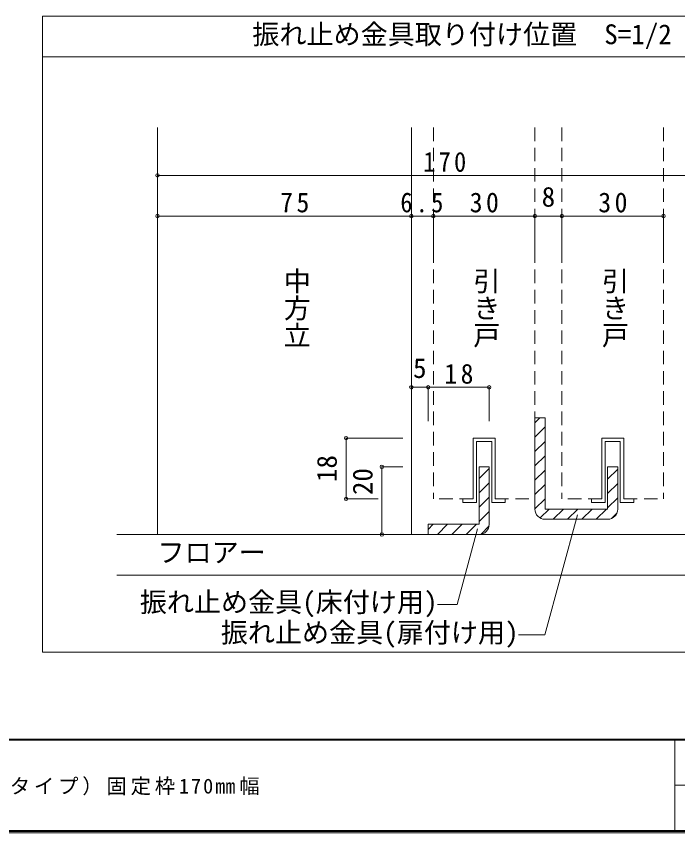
# Model space of a CAD drawing. Units: millimetres on the paper, enlarged 5 times, with parts at other scales. Extents: x -973 to 977, y -718 to 696.
# Drawn here: x -485 to 4, y -701 to -98 of the extents above; entities that cross this region are included whole.
import ezdxf
from ezdxf.enums import TextEntityAlignment as Align

# ---------------------------------------------------------------- set-up
doc = ezdxf.new("R2010")
doc.units = ezdxf.units.MM
doc.header["$LTSCALE"] = 5
doc.header["$PDMODE"] = 32
doc.header["$PDSIZE"] = 2.5
doc.linetypes.add('DASHED2', pattern=[3, 2, -1])
for name, color, linetype, lineweight in [('0-A_文字', 7, 'Continuous', 9), ('1-3_仕上げ', 2, 'Continuous', 9), ('1-4_枠', 3, 'Continuous', 9), ('1-6_扉', 7, 'DASHED2', 9), ('1-7_金物', 7, 'Continuous', 9), ('1-A_文字', 7, 'Continuous', 9), ('1-B_寸法', 7, 'Continuous', 9), ('1-C_ハッチ', 4, 'Continuous', 9), ('F-1_枠', 6, 'Continuous', 9)]:
    doc.layers.add(name, color=color, linetype=linetype, lineweight=lineweight)
doc.layers.add('F-A_文字', color=7, linetype='Continuous')
doc.styles.add('@ＭＳ ゴシック', font='')
doc.styles.add('ＭＳ ゴシック', font='')
doc.styles.get('@ＭＳ ゴシック').set_extended_font_data('@MS Gothic')
doc.styles.get('ＭＳ ゴシック').set_extended_font_data('MS Gothic')

msp = doc.modelspace()

# ---------------------------------------------------------------- linework, layer by layer
at = {"layer": '0-A_文字', "color": 3}
for p, q in [((-465.495, -567.5), (-465.495, -97.5)), ((-465.495, -97.5), (117.005, -97.5)), ((-465.495, -127.5), (117.005, -127.5)), ((-465.495, -567.5), (117.005, -567.5))]:
    msp.add_line(p, q, dxfattribs=at)
at = {"layer": '1-3_仕上げ'}
for p, q in [((-410.548, -480.443), (74.452, -480.443)), ((-410.548, -510.443), (74.452, -510.443))]:
    msp.add_line(p, q, dxfattribs=at)
at = {"layer": '1-4_枠'}
for p, q in [((-380.548, -179.652), (-380.548, -480.443)), ((-193.048, -179.652), (-193.048, -480.443))]:
    msp.add_line(p, q, dxfattribs=at)
at = {"layer": '1-6_扉'}
for p, q in [((-176.798, -179.652), (-176.798, -454.193)), ((-101.798, -179.652), (-101.798, -454.193)), ((-81.798, -179.652), (-81.798, -454.193)), ((-6.798, -179.652), (-6.798, -454.193)), ((-147.423, -454.193), (-147.423, -409.193)), ((-131.173, -409.193), (-147.423, -409.193)), ((-131.173, -409.193), (-131.173, -454.193)), ((-52.423, -454.193), (-52.423, -409.193)), ((-36.173, -409.193), (-52.423, -409.193)), ((-36.173, -409.193), (-36.173, -454.193)), ((-147.424, -454.193), (-176.798, -454.193)), ((-131.173, -454.193), (-101.798, -454.193)), ((-52.424, -454.193), (-81.798, -454.193)), ((-36.173, -454.193), (-6.798, -454.193))]:
    msp.add_line(p, q, dxfattribs=at)
at = {"layer": '1-7_金物', "color": 3}
for p, q in [((-94.298, -394.191), (-101.798, -394.191)), ((-101.798, -394.191), (-101.798, -454.191)), ((-94.298, -394.191), (-94.298, -461.691)), ((-143.048, -430.443), (-135.548, -430.443)), ((-143.048, -430.443), (-143.048, -472.943)), ((-135.548, -472.943), (-135.548, -430.443)), ((-40.548, -430.443), (-48.048, -430.443)), ((-40.548, -430.443), (-40.548, -461.691)), ((-101.798, -461.691), (-101.798, -454.191)), ((-94.298, -469.191), (-48.046, -469.191)), ((-180.548, -472.943), (-180.548, -480.443)), ((-180.548, -472.943), (-143.048, -472.943)), ((-143.048, -480.443), (-180.548, -480.443))]:
    msp.add_line(p, q, dxfattribs=at)
at = {"layer": '1-7_金物'}
for p, q in [((-147.423, -454.193), (-147.423, -409.193)), ((-147.423, -409.193), (-131.173, -409.193)), ((-131.173, -409.193), (-131.173, -454.193)), ((-52.423, -454.193), (-52.423, -409.193)), ((-52.423, -409.193), (-36.173, -409.193)), ((-36.173, -409.193), (-36.173, -454.193)), ((-144.923, -456.693), (-144.923, -411.693)), ((-133.673, -411.693), (-144.923, -411.693)), ((-133.673, -411.693), (-133.673, -456.693)), ((-49.923, -456.693), (-49.923, -411.693)), ((-38.673, -411.693), (-49.923, -411.693)), ((-38.673, -411.693), (-38.673, -456.693)), ((-154.923, -454.193), (-147.423, -454.193)), ((-154.923, -456.693), (-154.923, -454.193)), ((-144.923, -456.693), (-154.923, -456.693)), ((-133.673, -456.693), (-123.673, -456.693)), ((-131.173, -454.193), (-123.673, -454.193)), ((-123.673, -454.193), (-123.673, -456.693)), ((-59.923, -454.193), (-52.423, -454.193)), ((-59.923, -456.693), (-59.923, -454.193)), ((-49.923, -456.693), (-59.923, -456.693)), ((-38.673, -456.693), (-28.673, -456.693)), ((-36.173, -454.193), (-28.673, -454.193)), ((-28.673, -454.193), (-28.673, -456.693))]:
    msp.add_line(p, q, dxfattribs=at)
at = {"layer": '1-7_金物', "color": 4}
for p, q in [((-143.048, -439.149), (-135.548, -431.649)), ((-143.048, -449.755), (-135.548, -442.255)), ((-143.048, -460.362), (-135.548, -452.862)), ((-143.048, -470.968), (-135.548, -463.468)), ((-180.548, -476.649), (-176.842, -472.943)), ((-173.735, -480.443), (-166.235, -472.943)), ((-163.128, -480.443), (-155.629, -472.943)), ((-152.522, -480.443), (-145.022, -472.943)), ((-141.813, -480.341), (-135.648, -474.175))]:
    msp.add_line(p, q, dxfattribs=at)
at = {"layer": '1-7_金物', "color": 3}
msp.add_lwpolyline([(-48.048, -430.443), (-48.048, -461.691), (-94.298, -461.691)], dxfattribs=at)
for centre, start, end in [((-94.298, -461.691), 180, 270), ((-48.046, -461.691), 270, 0), ((-143.048, -472.943), 270, 0)]:
    msp.add_arc(centre, 7.5, start, end, dxfattribs=at)
at = {"layer": '1-A_文字'}
for p, q in [((-70.306, -465.862), (-94.489, -554.637)), ((-144.247, -476.206), (-159.233, -532.137)), ((-173.63, -532.137), (-159.233, -532.137)), ((-113.788, -554.637), (-94.489, -554.637))]:
    msp.add_line(p, q, dxfattribs=at)
at = {"layer": '1-B_寸法', "color": 4}
for p, q in [((-380.548, -215.081), (-380.548, -270.081)), ((-380.548, -215.081), (44.452, -215.081)), ((-193.048, -245.081), (-380.548, -245.081)), ((-176.798, -245.081), (-193.048, -245.081)), ((-193.048, -245.081), (-193.048, -270.081)), ((-101.798, -245.081), (-176.798, -245.081)), ((-176.798, -245.081), (-176.798, -270.081)), ((-81.798, -245.081), (-101.798, -245.081)), ((-101.798, -245.081), (-101.798, -270.081)), ((-6.798, -245.081), (-81.798, -245.081)), ((-81.798, -245.081), (-81.798, -270.081)), ((-6.798, -245.081), (-6.798, -270.081)), ((-180.548, -371.693), (-193.048, -371.693)), ((-193.048, -371.693), (-193.048, -396.693)), ((-135.548, -371.693), (-180.548, -371.693)), ((-180.548, -371.693), (-180.548, -396.693)), ((-135.548, -371.693), (-135.548, -396.693)), ((-241.244, -454.193), (-241.244, -409.193)), ((-241.244, -409.193), (-199.298, -409.193)), ((-214.828, -480.443), (-214.828, -430.443)), ((-214.828, -430.443), (-199.298, -430.443)), ((-241.244, -454.193), (-217.464, -454.193)), ((-214.828, -480.443), (-199.298, -480.443))]:
    msp.add_line(p, q, dxfattribs=at)
at = {"layer": '1-B_寸法'}
for p in [(-380.548, -215.081), (-380.548, -245.081), (-193.048, -245.081), (-176.798, -245.081), (-101.798, -245.081), (-81.798, -245.081), (-6.798, -245.081), (-193.048, -371.693), (-180.548, -371.693), (-135.548, -371.693), (-241.244, -409.193), (-214.828, -430.443), (-241.244, -454.193), (-214.828, -480.443)]:
    msp.add_point(p, dxfattribs=at)
at = {"layer": '1-C_ハッチ'}
for p, q in [((-101.798, -397.901), (-98.088, -394.191)), ((-101.798, -408.508), (-94.298, -401.008)), ((-101.798, -419.114), (-94.298, -411.614)), ((-101.798, -429.721), (-94.298, -422.221)), ((-101.798, -440.327), (-94.298, -432.827)), ((-48.048, -439.61), (-40.548, -432.11)), ((-101.798, -450.934), (-94.298, -443.434)), ((-48.048, -450.217), (-40.548, -442.717)), ((-101.798, -461.541), (-94.298, -454.041)), ((-48.048, -460.824), (-40.548, -453.324)), ((-97.913, -468.262), (-91.342, -461.691)), ((-88.235, -469.191), (-80.735, -461.691)), ((-77.629, -469.191), (-70.129, -461.691)), ((-67.022, -469.191), (-59.522, -461.691)), ((-56.415, -469.191), (-48.915, -461.691)), ((-45.28, -468.662), (-41.075, -464.457))]:
    msp.add_line(p, q, dxfattribs=at)
at = {"layer": 'F-1_枠'}
for p, q in [((976.653, -631.667), (-973.347, -631.667)), ((976.653, -632.5), (-973.347, -632.5)), ((1.653, -632.5), (1.653, -699.167)), ((1.653, -665.833), (974.986, -665.834)), ((976.653, -699.167), (-973.347, -699.167)), ((976.653, -700), (-973.347, -700)), ((976.653, -700.833), (-973.347, -700.833))]:
    msp.add_line(p, q, dxfattribs=at)

# ---------------------------------------------------------------- texts
at = {"layer": '0-A_文字', "style": 'ＭＳ ゴシック'}
msp.add_text('振れ止め金具取り付け位置\u3000S=1/2', height=14.66, dxfattribs=at).set_placement((-310.495, -122.5), align=Align.BOTTOM_LEFT)
at = {"layer": '1-A_文字', "style": '@ＭＳ ゴシック'}
for s, p in [('中方立', (-289.298, -283.011)), ('引き戸', (-149.298, -283.011)), ('引き戸', (-54.298, -283.011))]:
    msp.add_text(s, height=14.66, rotation=270, dxfattribs=at).set_placement(p, align=Align.BOTTOM_LEFT)
at = {"layer": '1-A_文字', "style": 'ＭＳ ゴシック'}
for s, p in [('フロアー', (-380.548, -505.443)), ('振れ止め金具(床付け用)', (-393.63, -542.137)), ('振れ止め金具(扉付け用)', (-333.788, -564.637))]:
    msp.add_text(s, height=14.66, dxfattribs=at).set_placement(p, align=Align.BOTTOM_LEFT)
at = {"layer": '1-B_寸法', "style": 'ＭＳ ゴシック'}
for s, p in [('8', (-96.798, -242.581)), ('5', (-191.798, -369.193))]:
    msp.add_text(s, height=14.66, dxfattribs=at).set_placement(p, align=Align.BOTTOM_LEFT)
for s, p in [('18', (-243.744, -441.693)), ('20', (-217.328, -451.334))]:
    msp.add_text(s, height=14.66, rotation=90, dxfattribs=at).set_placement(p, align=Align.BOTTOM_LEFT)
at = {"layer": '1-B_寸法', "char_height": 14.66, "attachment_point": 7, "style": 'ＭＳ ゴシック'}
for s, insert in [('\\T1.27;\\W0.9;170', (-184.298, -212.581)), ('\\T1.27;\\W0.95;75', (-289.923, -242.581)), ('\\T1.27;\\W0.9;6.5', (-201.173, -242.581)), ('\\T1.27;\\W0.95;30', (-149.923, -242.581)), ('\\T1.27;\\W0.95;30', (-54.923, -242.581)), ('\\T1.27;\\W0.95;18', (-168.673, -369.193))]:
    msp.add_mtext(s, dxfattribs=dict(at, insert=insert))
at = {"layer": 'F-A_文字', "insert": (-846.68, -673.333), "char_height": 11, "attachment_point": 7, "style": 'ＭＳ ゴシック'}
msp.add_mtext('\\T1.19;ドレタス\u3000H20\\~２枚引き込み戸（上吊り連動タイプ）固定枠170㎜幅', dxfattribs=at)

doc.saveas('drawing.dxf')
